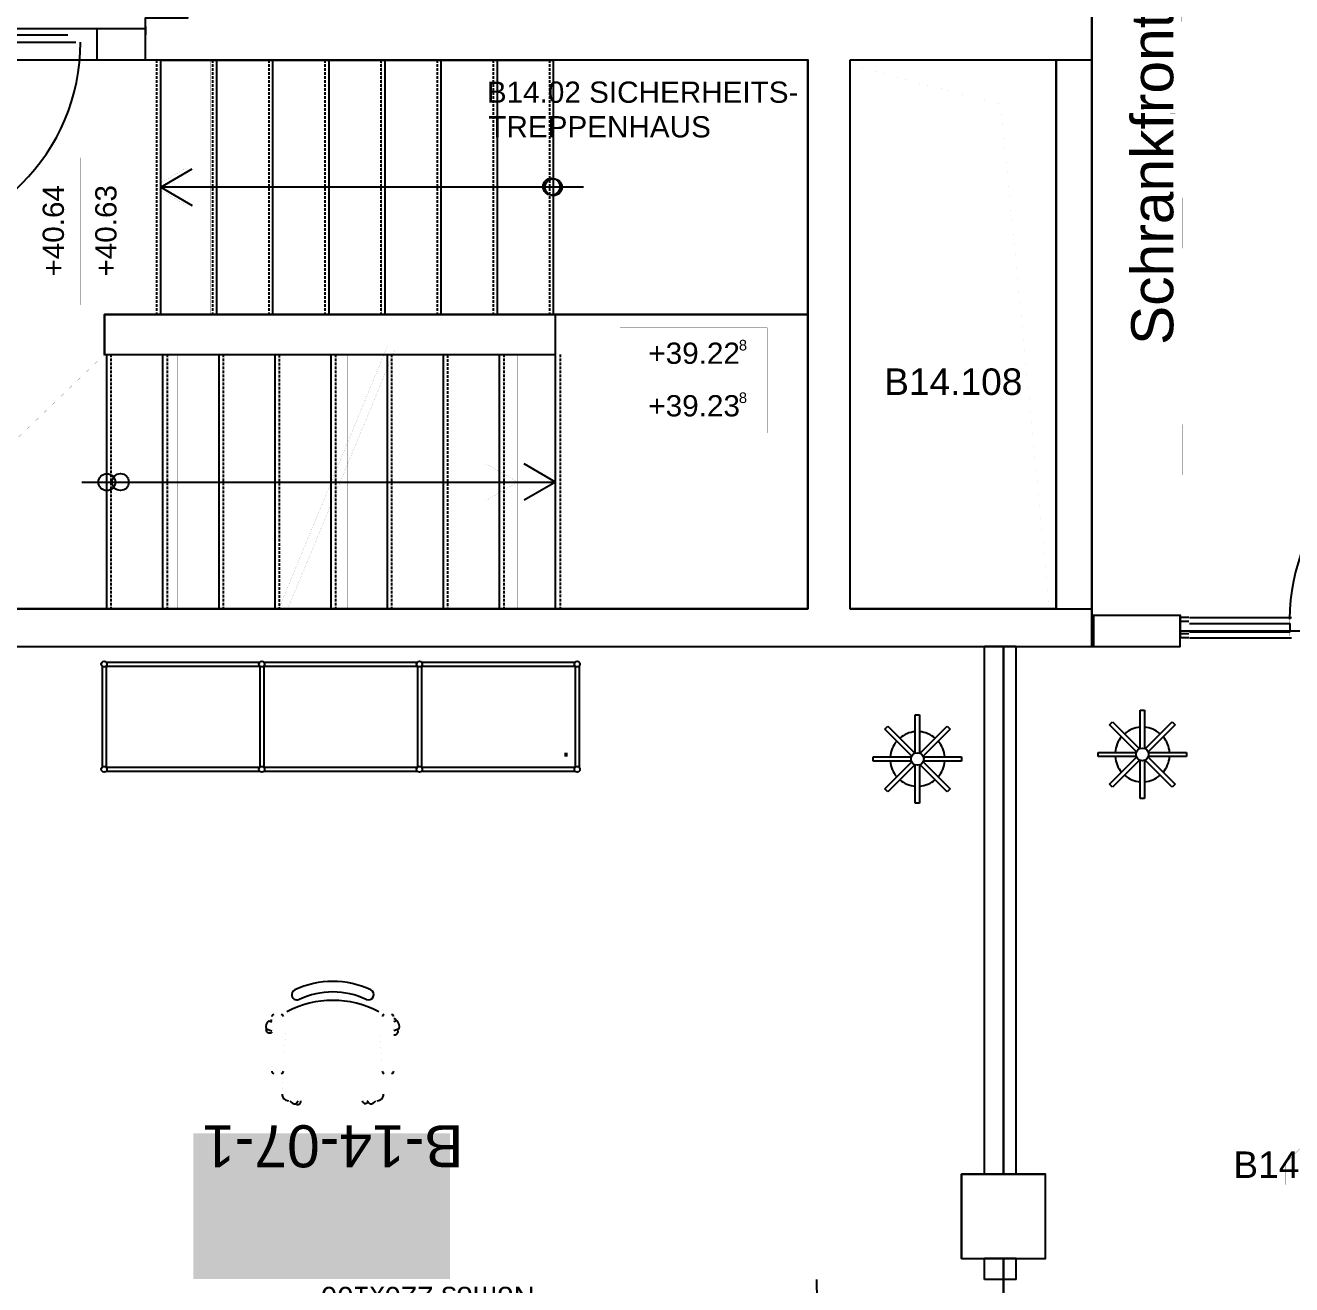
# Model space of a CAD drawing. Extents: x 7690 to 8871, y -6511 to -5312.
# Drawn here: x 8231.7 to 8468.8, y -6255.3 to -6019.4 of the extents above; entities that cross this region are included whole.
import ezdxf
from ezdxf.enums import TextEntityAlignment as Align

# ---------------------------------------------------------------- set-up
doc = ezdxf.new("R2010")
doc.units = 0
doc.header["$MEASUREMENT"] = 0
doc.linetypes.add('DASHES', pattern=[0.75, 0.5, -0.25])
doc.linetypes.add('DOT_DASH', pattern=[1, 0, -0.25, 0.5, -0.25])
doc.layers.get('0').update_dxf_attribs({"linetype": 'CONTINUOUS'})
for name, color, linetype in [('72US002D01_LINIEN-ZUBEHÖR', 7, 'CONTINUOUS'), ('A-ALLG-BESCHRIFTUNG_10', 7, 'CONTINUOUS'), ('A-NEU-ANSICHT', 7, 'CONTINUOUS'), ('A-NEU-AUSSPARUNG', 7, 'CONTINUOUS'), ('A-NEU-BÜROTRENNWAND-FEIN', 7, 'CONTINUOUS'), ('A-NEU-BÜROTRENNWAND-GROB', 7, 'CONTINUOUS'), ('A-NEU-GRUNDRISS', 7, 'CONTINUOUS'), ('A-NEU-WAND-BACKSTEIN', 7, 'CONTINUOUS'), ('A-NEU-WAND-BETON', 7, 'CONTINUOUS'), ('A-NEU-WAND-NICHT_TRAGEND', 7, 'CONTINUOUS'), ('A-NEU-WANDERDBEBEN', 7, 'CONTINUOUS'), ('BWZ121_GF-POLYGON', 7, 'CONTINUOUS'), ('BWZ122_NGF-POLYGON', 7, 'CONTINUOUS'), ('FM_OBJEKT_ARBEITSPLATZ', 7, 'CONTINUOUS'), ('FM_OBJEKT_GESCHOSS', 7, 'CONTINUOUS'), ('FM_OBJEKT_MOEBEL', 7, 'CONTINUOUS'), ('FM_OBJEKT_RAUM', 7, 'CONTINUOUS'), ('FM_OBJEKT_SICHERHEIT', 7, 'CONTINUOUS'), ('IKB_LAYER', 7, 'CONTINUOUS'), ('R0_MOBILIAR', 7, 'CONTINUOUS'), ('Z0_NEU', 7, 'CONTINUOUS'), ('Z1_POLYGONE_FLÄCHENNACHWEIS', 7, 'CONTINUOUS')]:
    doc.layers.add(name, color=color, linetype=linetype)
doc.styles.add('ARIAL', font='ARIAL')

# ---------------------------------------------------------------- blocks, each defined once
blk = doc.blocks.new('*D22')
at = {"layer": 'FM_OBJEKT_GESCHOSS', "color": 250, "linetype": 'Continuous', "const_width": 0.00174}
blk.add_lwpolyline([(8161.6821, -6162.5566), (8161.6821, -6493.2646), (8778.2168, -6493.2646), (8778.2168, -5660.9834), (8447.5059, -5660.9834), (8447.5059, -5330.3032), (7830.9731, -5330.2744), (7830.9746, -5767.6758), (7720.7378, -5767.6758), (7720.7378, -5751.9277), (7704.9897, -5751.9277), (7704.9897, -5767.6758), (7720.7378, -5767.6758), (7720.7378, -5767.6758), (7830.9746, -5767.6758), (7830.9746, -6162.5566), (8161.6821, -6162.5566), (8246.5254, -6081.0605), (8246.5254, -6073.5806), (8330.5762, -6073.5806), (8330.5762, -6081.0605), (8246.5254, -6081.0605)], close=True, dxfattribs=at)
blk = doc.blocks.new('*D23')
at = {"layer": 'A-NEU-ANSICHT', "color": 250, "linetype": 'Continuous', "const_width": 0.00174}
for points in [[(8447.4063, -5989.3955), (8448.3906, -5989.3955), (8448.3906, -6037.2295), (8447.4063, -6037.2295)], [(8445.9883, -6036.0205), (8446.9727, -6036.0205), (8446.9727, -6083.8564), (8445.9883, -6083.8564)], [(8447.4063, -6082.6318), (8448.3906, -6082.6318), (8448.3906, -6129.876), (8447.4063, -6129.876)]]:
    blk.add_lwpolyline(points, close=True, dxfattribs=at)
blk = doc.blocks.new('*D75')
at = {"layer": 'A-NEU-GRUNDRISS', "color": 250, "linetype": 'DASHES'}
for p, q in [((8256.2363, -6025.9404), (8256.2363, -6073.5771)), ((8266.7441, -6025.9404), (8266.7441, -6073.5771)), ((8277.25, -6025.9404), (8277.25, -6073.5771)), ((8287.7578, -6025.9404), (8287.7578, -6073.5771)), ((8298.2637, -6025.9404), (8298.2637, -6073.5771)), ((8308.7715, -6025.9404), (8308.7715, -6073.5771)), ((8319.2773, -6025.9404), (8319.2773, -6073.5771)), ((8329.7852, -6025.9404), (8329.7852, -6073.5771)), ((8247.7051, -6081.0635), (8247.7051, -6128.7002)), ((8258.2109, -6081.0635), (8258.2109, -6128.7002)), ((8268.7188, -6081.0635), (8268.7188, -6128.7002)), ((8279.2246, -6081.1338), (8279.2246, -6128.7725)), ((8289.7324, -6081.0635), (8289.7324, -6128.7002)), ((8300.2383, -6081.0635), (8300.2383, -6128.7002)), ((8310.7461, -6081.1807), (8310.7461, -6128.7002)), ((8321.2539, -6081.0635), (8321.2539, -6128.7002)), ((8331.7813, -6081.0576), (8331.7813, -6128.6963))]:
    blk.add_line(p, q, dxfattribs=at)
at = {"layer": 'A-NEU-GRUNDRISS', "color": 250, "linetype": 'Continuous'}
for p, q in [((8257.0254, -6025.9404), (8330.5723, -6025.9404)), ((8257.0254, -6073.5771), (8257.0254, -6025.9404)), ((8267.5313, -6073.5771), (8267.5313, -6025.9404)), ((8278.0391, -6073.5771), (8278.0391, -6025.9404)), ((8288.5449, -6073.5771), (8288.5449, -6025.9404)), ((8299.0527, -6073.5771), (8299.0527, -6025.9404)), ((8309.5586, -6073.5771), (8309.5586, -6025.9404)), ((8320.0664, -6073.5771), (8320.0664, -6025.9404)), ((8330.5723, -6073.5771), (8330.5723, -6025.9404)), ((8257.0254, -6049.7588), (8262.9297, -6046.3486)), ((8336.1855, -6049.7588), (8257.0254, -6049.7588)), ((8257.0254, -6049.7588), (8262.9297, -6053.167)), ((8246.5215, -6073.5771), (8330.9199, -6073.5771)), ((8246.5215, -6081.0576), (8246.5215, -6073.5771)), ((8330.9688, -6081.0576), (8330.9688, -6073.5771)), ((8246.5215, -6081.0576), (8330.9688, -6081.0576)), ((8246.918, -6128.7002), (8246.918, -6081.0635)), ((8257.4238, -6128.7002), (8257.4238, -6081.0635)), ((8267.9316, -6128.7002), (8267.9316, -6081.0635)), ((8278.4375, -6128.7725), (8278.4375, -6081.1338)), ((8288.9453, -6128.7002), (8288.9453, -6081.0635)), ((8299.4512, -6128.7002), (8299.4512, -6081.0635)), ((8309.959, -6128.7002), (8309.959, -6081.0576)), ((8320.4648, -6128.7002), (8320.4648, -6081.0635)), ((8330.9688, -6128.6963), (8330.9688, -6081.0576)), ((8330.9688, -6104.9756), (8325.0645, -6101.5654)), ((8242.2715, -6104.9756), (8330.9688, -6104.9756)), ((8330.9688, -6104.9756), (8325.0645, -6108.3838)), ((8247.4063, -6128.7002), (8330.9688, -6128.7002))]:
    blk.add_line(p, q, dxfattribs=at)
for centre in [(8330.5723, -6049.7588), (8246.918, -6104.9795)]:
    blk.add_circle(centre, 1.5748, dxfattribs=at)
blk = doc.blocks.new('*D82')
at = {"layer": 'A-NEU-AUSSPARUNG', "color": 250, "linetype": 'DASHES', "const_width": 0.00174}
blk.add_lwpolyline([(8386.0879, -6025.9404), (8424.6699, -6025.9404), (8424.6699, -6128.6963), (8386.0879, -6128.6963)], close=True, dxfattribs=at)
at = {"layer": 'A-NEU-AUSSPARUNG', "color": 250, "linetype": 'Continuous', "const_width": 0.00174}
blk.add_lwpolyline([(8423.4512, -6128.6963), (8423.4512, -6027.2783), (8387.6309, -6027.2783), (8414.2715, -6034.2471)], close=True, dxfattribs=at)
blk = doc.blocks.new('*D88')
at = {"layer": 'A-NEU-ANSICHT', "color": 250, "linetype": 'Continuous'}
blk.add_line((8245.1465, -6020.0337), (8245.1465, -6020.0337), dxfattribs=at)
at = {"layer": 'A-NEU-GRUNDRISS', "color": 250, "linetype": 'Continuous'}
for p, q in [((8204.5938, -6022.5986), (8204.5938, -6060)), ((8205.4844, -6022.5986), (8241.1035, -6022.5986)), ((8206.9551, -6021.2148), (8239.6328, -6021.2148))]:
    blk.add_line(p, q, dxfattribs=at)
at = {"layer": 'A-NEU-GRUNDRISS', "color": 250, "linetype": 'Continuous', "const_width": 0.00174}
for points in [[(8201.8379, -6020.0337), (8244.752, -6020.0337), (8244.752, -6022.5986), (8201.8379, -6022.5986)], [(8201.8379, -6020.0337), (8204.5938, -6020.0337), (8204.5938, -6022.5986), (8201.8379, -6022.5986)], [(8204.5938, -6020.0337), (8206.9551, -6020.0337), (8206.9551, -6022.5986), (8204.5938, -6022.5986)], [(8239.6328, -6020.0337), (8241.9941, -6020.0337), (8241.9941, -6022.5986), (8239.6328, -6022.5986)], [(8241.9941, -6020.0337), (8244.752, -6020.0337), (8244.752, -6022.5986), (8241.9941, -6022.5986)]]:
    blk.add_lwpolyline(points, close=True, dxfattribs=at)
at = {"layer": 'A-NEU-GRUNDRISS', "color": 250, "linetype": 'Continuous'}
blk.add_arc((8204.5938, -6022.5986), 37.4015, 270, 0, dxfattribs=at)
blk = doc.blocks.new('*D112')
at = {"layer": 'A-ALLG-BESCHRIFTUNG_10', "color": 250, "linetype": 'Continuous', "const_width": 0.0139}
for points in [[(8343.0156, -6076.0928), (8370.5742, -6076.0928), (8370.5742, -6085.9346), (8343.0156, -6085.9346)], [(8343.0156, -6085.9346), (8370.5742, -6085.9346), (8370.5742, -6095.7764), (8343.0156, -6095.7764)]]:
    blk.add_lwpolyline(points, close=True, dxfattribs=at)
at = {"layer": 'A-ALLG-BESCHRIFTUNG_10', "color": 250, "linetype": 'Continuous', "style": 'ARIAL'}
for s, height, p in [('+39.22', 3.9767, (8348.3242, -6082.8329)), ('8', 1.9885, (8365.2676, -6080.3322)), ('+39.23', 3.9767, (8348.3242, -6092.6747)), ('8', 1.9885, (8365.2676, -6090.1759))]:
    blk.add_text(s, height=height, dxfattribs=at).set_placement(p)
blk = doc.blocks.new('*D113')
at = {"layer": 'A-ALLG-BESCHRIFTUNG_10', "color": 250, "linetype": 'Continuous', "const_width": 0.0139}
for points in [[(8232.1504, -6044.2471), (8241.9922, -6044.2471), (8241.9922, -6071.8057), (8232.1504, -6071.8057)], [(8241.9922, -6044.2471), (8251.8359, -6044.2471), (8251.8359, -6071.8057), (8241.9922, -6071.8057)]]:
    blk.add_lwpolyline(points, close=True, dxfattribs=at)
at = {"layer": 'A-ALLG-BESCHRIFTUNG_10', "color": 250, "linetype": 'Continuous', "style": 'ARIAL'}
for s, p in [('+40.64', (8238.8905, -6066.4971)), ('+40.63', (8248.7343, -6066.4971))]:
    blk.add_text(s, height=3.9767, rotation=90, dxfattribs=at).set_placement(p)
blk = doc.blocks.new('*D118')
at = {"layer": 'A-NEU-BÜROTRENNWAND-FEIN', "color": 250, "linetype": 'Continuous'}
for p, q in [((8447.8984, -6133.3799), (8447.8984, -6134.167)), ((8449.5117, -6133.3799), (8447.8984, -6133.3799)), ((8449.5117, -6134.167), (8447.8984, -6134.167))]:
    blk.add_line(p, q, dxfattribs=at)
blk = doc.blocks.new('*D119')
at = {"layer": 'A-NEU-BÜROTRENNWAND-FEIN', "color": 250, "linetype": 'Continuous'}
for p, q in [((8447.8984, -6130.3096), (8447.8984, -6131.0967)), ((8449.5117, -6130.3096), (8447.8984, -6130.3096)), ((8449.5117, -6131.0967), (8447.8984, -6131.0967))]:
    blk.add_line(p, q, dxfattribs=at)
blk = doc.blocks.new('*D120')
at = {"layer": 'A-NEU-BÜROTRENNWAND-GROB', "color": 250, "linetype": 'Continuous'}
for p, q in [((8447.8984, -6131.0967), (8447.8984, -6133.3799)), ((8449.5117, -6131.0967), (8447.8984, -6131.0967)), ((8449.5117, -6133.3799), (8447.8984, -6133.3799))]:
    blk.add_line(p, q, dxfattribs=at)
blk = doc.blocks.new('*D123')
at = {"layer": 'A-NEU-GRUNDRISS', "color": 250, "linetype": 'Continuous', "const_width": 0.00174}
blk.add_lwpolyline([(8379.7891, -6254.2852), (8411.2852, -6254.2852)], dxfattribs=at)
at = {"layer": 'A-NEU-GRUNDRISS', "color": 250, "linetype": 'Continuous'}
blk.add_arc((8411.2852, -6254.2852), 31.496, 179.99998, 270, dxfattribs=at)
blk = doc.blocks.new('*D122')
at = {"layer": 'A-NEU-GRUNDRISS', "color": 250, "linetype": 'Continuous'}
for p, q in [((8411.2852, -6254.2852), (8411.2852, -6254.2861)), ((8411.2852, -6285.7813), (8411.2852, -6285.7822))]:
    blk.add_line(p, q, dxfattribs=at)
at = {"color": 0, "linetype": 'ByBlock'}
blk.add_blockref('*D123', (0, 0), dxfattribs=at)
blk = doc.blocks.new('*D128')
at = {"layer": 'BWZ122_NGF-POLYGON', "color": 6, "linetype": 'Continuous', "const_width": 0.0139}
blk.add_lwpolyline([(8178.6089, -6356.2534), (8178.6089, -6246.0176), (8179.7896, -6246.0176), (8179.7896, -6238.9312), (8191.6001, -6238.9312), (8191.6001, -6246.0176), (8179.7896, -6246.0176), (8178.6089, -6246.0176), (8178.6089, -6145.6226), (8174.2769, -6145.6226), (8174.2769, -6140.5059), (8177.8198, -6140.5059), (8177.8198, -6135.7817), (8414.8281, -6135.7817), (8414.8281, -6234.6001), (8406.9531, -6234.6001), (8406.9531, -6250.3481), (8414.8281, -6250.3481), (8414.8281, -6454.6787)], dxfattribs=at)
blk = doc.blocks.new('*D129')
at = {"layer": 'BWZ122_NGF-POLYGON', "color": 6, "linetype": 'Continuous', "const_width": 0.0139}
blk.add_lwpolyline([(8147.5142, -6021.3135), (8183.7261, -6021.3135), (8183.7261, -6020.0337), (8201.4434, -6020.0337), (8245.1465, -6020.0337), (8254.1973, -6020.0337), (8254.1973, -6018.0654), (8262.0723, -6018.0654), (8262.0723, -5805.4673), (8254.1973, -5805.4673), (8254.1973, -5798.873), (8165.7271, -5798.873)], close=True, dxfattribs=at)
blk = doc.blocks.new('*D136')
at = {"layer": 'BWZ122_NGF-POLYGON', "color": 6, "linetype": 'Continuous', "const_width": 0.0139}
blk.add_lwpolyline([(8431.3633, -5943.2622), (8431.3633, -6129.876), (8431.7559, -6129.876), (8431.7559, -6129.876), (8447.8984, -6129.876), (8447.8984, -6132.8286), (8526.6777, -6132.8286)], dxfattribs=at)
blk = doc.blocks.new('*D138')
at = {"layer": 'BWZ122_NGF-POLYGON', "color": 6, "linetype": 'Continuous', "const_width": 0.0139}
blk.add_lwpolyline([(8191.6001, -6025.9395), (8201.4434, -6025.9395), (8245.1445, -6025.9395), (8378.2129, -6025.9395), (8378.2129, -6073.5771), (8330.9688, -6073.5771), (8246.5215, -6073.5771), (8246.5215, -6081.0571), (8330.9688, -6081.0571), (8330.9199, -6073.5771), (8378.2129, -6073.5771), (8378.2129, -6128.6948), (8191.6021, -6128.6948), (8191.5981, -6025.9395)], close=True, dxfattribs=at)
blk = doc.blocks.new('*D146')
at = {"layer": 'BWZ122_NGF-POLYGON', "color": 6, "linetype": 'Continuous', "const_width": 0.0139}
blk.add_lwpolyline([(8386.0879, -6025.9395), (8424.6699, -6025.9395), (8424.6699, -6128.6948), (8386.0879, -6128.6948)], close=True, dxfattribs=at)
blk = doc.blocks.new('*D147')
at = {"layer": 'BWZ122_NGF-POLYGON', "color": 6, "linetype": 'Continuous', "const_width": 0.0139}
blk.add_lwpolyline([(8414.8281, -6135.7817), (8431.3633, -6135.7817), (8431.7559, -6135.7817), (8447.8984, -6135.7817), (8447.8984, -6132.8286), (8528.6074, -6132.8286), (8528.6074, -6234.6001), (8517.1895, -6234.6001), (8517.1895, -6250.3481), (8528.6074, -6250.3481), (8528.6074, -6454.6787), (8521.5195, -6454.6787), (8521.5195, -6466.4897), (8525.0645, -6466.4897), (8525.0645, -6476.3335), (8414.8281, -6476.3335), (8414.8281, -6466.4897), (8418.3711, -6466.4897), (8418.3711, -6454.6787), (8414.8281, -6454.6787), (8414.8281, -6250.3481), (8422.7012, -6250.3481), (8422.7012, -6234.6001), (8414.8281, -6234.6001)], close=True, dxfattribs=at)
blk = doc.blocks.new('*D183')
at = {"layer": 'Z0_NEU', "color": 1, "linetype": 'Continuous', "const_width": 0.0139}
for points in [[(8503.8105, -6095.2295), (8503.8105, -6130.6626)], [(8503.8105, -6130.6626), (8468.377, -6130.6626)]]:
    blk.add_lwpolyline(points, dxfattribs=at)
at = {"layer": 'Z0_NEU', "color": 1, "linetype": 'Continuous'}
blk.add_arc((8503.8105, -6130.6626), 35.4329, 90, 180, dxfattribs=at)
blk = doc.blocks.new('*D204')
at = {"layer": 'FM_OBJEKT_MOEBEL', "color": 250, "linetype": 'Continuous', "const_width": 0.00174}
blk.add_lwpolyline([(8332.541, -6222.7886), (8245.9258, -6222.7886), (8245.9258, -6262.1582), (8332.541, -6262.1582)], close=True, dxfattribs=at)
at = {"layer": 'FM_OBJEKT_MOEBEL', "color": 250, "linetype": 'Continuous', "style": 'ARIAL'}
blk.add_text('Nomos 220x100', height=3.936993, rotation=180, dxfattribs=at).set_placement((8327.0469, -6255.666))
blk = doc.blocks.new('*D206')
at = {"layer": 'FM_OBJEKT_MOEBEL', "color": 250, "linetype": 'Continuous', "const_width": 0.00174}
for points in [[(8277.8203, -6205.0728), (8277.8203, -6215.3091)], [(8279.5918, -6204.6792), (8278.2129, -6204.6792)], [(8279.9844, -6215.3091), (8279.9844, -6205.0728)], [(8278.2129, -6215.7026), (8279.5918, -6215.7026)]]:
    blk.add_lwpolyline(points, dxfattribs=at)
at = {"layer": 'FM_OBJEKT_MOEBEL', "color": 250, "linetype": 'Continuous'}
for centre, start, end in [((8278.2129, -6205.0728), 89.999954, 180.00005), ((8279.5918, -6205.0728), 0, 90.000031), ((8278.2129, -6215.3091), 179.99995, 270.00006), ((8279.5918, -6215.3091), 269.99995, 0)]:
    blk.add_arc(centre, 0.3937, start, end, dxfattribs=at)
blk = doc.blocks.new('*D207')
at = {"layer": 'FM_OBJEKT_MOEBEL', "color": 250, "linetype": 'Continuous', "const_width": 0.00174}
for points in [[(8298.4883, -6215.3091), (8298.4883, -6205.0728)], [(8298.8828, -6204.6792), (8300.2598, -6204.6792)], [(8300.6543, -6205.0728), (8300.6543, -6215.3091)], [(8300.2598, -6215.7026), (8298.8828, -6215.7026)]]:
    blk.add_lwpolyline(points, dxfattribs=at)
at = {"layer": 'FM_OBJEKT_MOEBEL', "color": 250, "linetype": 'Continuous'}
for centre, start, end in [((8298.8828, -6205.0728), 89.999954, 180.00005), ((8300.2598, -6205.0728), 0, 90.000031), ((8298.8828, -6215.3091), 179.99995, 270.00006), ((8300.2598, -6215.3091), 269.99995, 0)]:
    blk.add_arc(centre, 0.3937, start, end, dxfattribs=at)
blk = doc.blocks.new('*D208')
at = {"layer": 'FM_OBJEKT_MOEBEL', "color": 250, "linetype": 'Continuous', "const_width": 0.00174}
for points in [[(8279.7559, -6219.6396), (8280.6094, -6204.1602)], [(8297.8633, -6204.1602), (8298.7148, -6219.5742)], [(8297.5352, -6220.8208), (8280.9375, -6220.8208)]]:
    blk.add_lwpolyline(points, dxfattribs=at)
at = {"layer": 'FM_OBJEKT_MOEBEL', "color": 250, "linetype": 'Continuous'}
for centre, radius, start, end in [((8289.2363, -6220.5439), 18.5162, 62.23053, 117.76947), ((8280.9375, -6219.6396), 1.1811, 176.83842, 270), ((8297.5352, -6219.6396), 1.1811, 270.00001, 3.161576)]:
    blk.add_arc(centre, radius, start, end, dxfattribs=at)
blk = doc.blocks.new('*D205')
at = {"layer": 'FM_OBJEKT_MOEBEL', "color": 250, "linetype": 'Continuous'}
for p, q in [((8296.5273, -6203.5234), (8296.5273, -6203.5234)), ((8296.5273, -6203.5234), (8296.5273, -6203.5234)), ((8276.7383, -6207.5029), (8276.8125, -6207.375)), ((8276.791, -6207.3682), (8277.8203, -6207.7026)), ((8277.2773, -6205.8706), (8277.8203, -6206.0469)), ((8277.6113, -6205.979), (8277.8203, -6205.6147)), ((8301.1973, -6205.8706), (8300.6543, -6206.0469)), ((8301.6836, -6207.3682), (8300.6543, -6207.7026)), ((8301.1602, -6205.731), (8301.1758, -6205.8774)), ((8301.3496, -6207.4771), (8301.4141, -6208.0698)), ((8277.8203, -6207.9253), (8277.7637, -6208.0249)), ((8282.332, -6221.4282), (8282.7734, -6220.8208)), ((8282.4434, -6221.519), (8282.3457, -6221.4102)), ((8295.9355, -6221.144), (8295.3906, -6221.3887)), ((8296.1426, -6221.4282), (8295.7012, -6220.8208))]:
    blk.add_line(p, q, dxfattribs=at)
for centre, radius, start, end in [((8282.5449, -6200.9639), 0.9842, 115.1841, 295.18411), ((8289.2363, -6215.1973), 16.7126, 64.815727, 115.18427), ((8289.2363, -6215.1973), 14.7441, 64.801361, 115.18424), ((8295.9297, -6200.9639), 0.9842, 245.03242, 64.815895), ((8278.0488, -6206.9492), 1.3267, 125.59311, 198.40689), ((8277.3926, -6207.4839), 0.6552, 181.69261, 304.32489), ((8300.6426, -6206.1313), 0.6552, 37.692608, 88.872887), ((8300.4258, -6206.9492), 1.3267, 341.59311, 54.406898), ((8300.8145, -6207.873), 0.6303, 255.21815, 341.81531), ((8282.3223, -6220.1016), 1.3267, 212.81926, 270.40689), ((8282.6289, -6220.8906), 0.6552, 253.69261, 6.101919), ((8295.3926, -6220.7578), 0.6303, 185.69933, 269.81531), ((8296.1523, -6220.1016), 1.3267, 269.59311, 327.18079)]:
    blk.add_arc(centre, radius, start, end, dxfattribs=at)
at = {"color": 0, "linetype": 'ByBlock'}
for name in ['*D208', '*D206', '*D207']:
    blk.add_blockref(name, (0, 0), dxfattribs=at)
blk = doc.blocks.new('*D209')
at = {"layer": 'FM_OBJEKT_MOEBEL', "color": 250, "linetype": 'Continuous'}
for p, q in [((8246.7891, -6138.6934), (8275.5684, -6138.6934)), ((8276.3164, -6138.6934), (8305.0957, -6138.6934)), ((8305.8438, -6138.6934), (8334.623, -6138.6934)), ((8246.041, -6139.4414), (8246.041, -6158.3779)), ((8246.7891, -6139.4414), (8275.5684, -6139.4414)), ((8246.7891, -6139.4414), (8246.7891, -6158.3779)), ((8275.5684, -6139.4414), (8275.5684, -6158.3779)), ((8275.5684, -6139.4414), (8275.5684, -6158.3779)), ((8276.3164, -6139.4414), (8305.0957, -6139.4414)), ((8276.3164, -6139.4414), (8276.3164, -6158.3779)), ((8276.3164, -6139.4414), (8276.3164, -6158.3779)), ((8305.0957, -6139.4414), (8305.0957, -6158.3779)), ((8305.0957, -6139.4414), (8305.0957, -6158.3779)), ((8305.8438, -6139.4414), (8305.8438, -6158.3779)), ((8305.8438, -6139.4414), (8334.623, -6139.4414)), ((8305.8438, -6139.4414), (8305.8438, -6158.3779)), ((8334.623, -6139.4414), (8334.623, -6158.3779)), ((8335.3711, -6139.4414), (8335.3711, -6158.3779)), ((8246.7891, -6158.3779), (8275.5684, -6158.3779)), ((8246.7891, -6159.126), (8275.5684, -6159.126)), ((8276.3164, -6158.3779), (8305.0957, -6158.3779)), ((8276.3164, -6159.126), (8305.0957, -6159.126)), ((8305.8438, -6158.3779), (8334.623, -6158.3779)), ((8305.8438, -6159.126), (8334.623, -6159.126))]:
    blk.add_line(p, q, dxfattribs=at)
for centre in [(8246.4141, -6139.0674), (8275.9414, -6139.0674), (8275.9414, -6139.0674), (8305.4688, -6139.0674), (8305.4688, -6139.0674), (8334.9961, -6139.0674), (8246.4141, -6158.752), (8275.9414, -6158.752), (8275.9414, -6158.752), (8305.4688, -6158.752), (8305.4688, -6158.752), (8334.9961, -6158.752)]:
    blk.add_circle(centre, 0.5289, dxfattribs=at)
at = {"layer": 'FM_OBJEKT_MOEBEL', "color": 250, "linetype": 'Continuous', "style": 'ARIAL'}
blk.add_text('.', height=4.7244, dxfattribs=at).set_placement((8333.8203, -6156.3913), align=Align.RIGHT)
blk = doc.blocks.new('*D211')
at = {"layer": 'FM_OBJEKT_MOEBEL', "color": 250, "linetype": 'Continuous'}
for p, q in [((8392.584, -6151.2617), (8393.1406, -6150.7051)), ((8393.1406, -6150.7051), (8398.1992, -6155.7637)), ((8398.3145, -6155.7158), (8398.3145, -6148.562)), ((8398.3145, -6148.562), (8399.1035, -6148.562)), ((8399.1035, -6148.562), (8399.1035, -6155.7158)), ((8399.2188, -6155.7637), (8404.2773, -6150.7051)), ((8404.2773, -6150.7051), (8404.834, -6151.2617)), ((8397.6426, -6156.3203), (8392.584, -6151.2617)), ((8404.834, -6151.2617), (8399.7754, -6156.3203)), ((8390.4414, -6157.2231), (8390.4414, -6156.4355)), ((8390.4414, -6156.4355), (8397.5957, -6156.4355)), ((8397.5957, -6157.2231), (8390.4414, -6157.2231)), ((8392.584, -6162.3975), (8397.6426, -6157.3384)), ((8398.1992, -6157.8955), (8393.1406, -6162.9541)), ((8398.3145, -6165.0972), (8398.3145, -6157.9429)), ((8399.1035, -6157.9429), (8399.1035, -6165.0972)), ((8404.2773, -6162.9541), (8399.2188, -6157.8955)), ((8399.7754, -6157.3384), (8404.834, -6162.3975)), ((8399.8223, -6156.4355), (8406.9766, -6156.4355)), ((8406.9766, -6157.2231), (8399.8223, -6157.2231)), ((8406.9766, -6156.4355), (8406.9766, -6157.2231)), ((8393.1406, -6162.9541), (8392.584, -6162.3975)), ((8404.834, -6162.3975), (8404.2773, -6162.9541)), ((8399.1035, -6165.0972), (8398.3145, -6165.0972))]:
    blk.add_line(p, q, dxfattribs=at)
blk.add_circle((8398.709, -6156.8296), 1.1811, dxfattribs=at)
for start, end in [(94.411728, 130.58827), (49.411724, 85.588272), (139.41173, 175.58827), (4.411726, 40.588276), (184.41173, 220.58827), (319.41171, 355.58829), (229.41174, 265.58829), (274.41171, 310.58829)]:
    blk.add_arc((8398.709, -6156.8296), 5.1181, start, end, dxfattribs=at)
blk = doc.blocks.new('*D224')
at = {"layer": '72US002D01_LINIEN-ZUBEHÖR', "color": 250, "linetype": 'Continuous'}
for p, q in [((8440.4297, -6154.8643), (8440.4297, -6147.7104)), ((8440.4297, -6147.7104), (8441.2168, -6147.7104)), ((8441.2168, -6147.7104), (8441.2168, -6154.8643)), ((8434.6992, -6150.4102), (8435.2559, -6149.8535)), ((8439.7578, -6155.4692), (8434.6992, -6150.4102)), ((8435.2559, -6149.8535), (8440.3145, -6154.9121)), ((8441.332, -6154.9121), (8446.3906, -6149.8535)), ((8446.9473, -6150.4102), (8441.8887, -6155.4692)), ((8446.3906, -6149.8535), (8446.9473, -6150.4102)), ((8432.5547, -6156.3716), (8432.5547, -6155.5845)), ((8432.5547, -6155.5845), (8439.709, -6155.5845)), ((8439.709, -6156.3716), (8432.5547, -6156.3716)), ((8434.6992, -6161.5459), (8439.7578, -6156.4873)), ((8440.3145, -6157.0439), (8435.2559, -6162.1025)), ((8440.4297, -6164.2456), (8440.4297, -6157.0918)), ((8441.2168, -6157.0918), (8441.2168, -6164.2456)), ((8446.3906, -6162.1025), (8441.332, -6157.0439)), ((8441.8887, -6156.4873), (8446.9473, -6161.5459)), ((8441.9375, -6155.5845), (8449.0918, -6155.5845)), ((8449.0918, -6156.3716), (8441.9375, -6156.3716)), ((8449.0918, -6155.5845), (8449.0918, -6156.3716)), ((8435.2559, -6162.1025), (8434.6992, -6161.5459)), ((8446.9473, -6161.5459), (8446.3906, -6162.1025)), ((8441.2168, -6164.2456), (8440.4297, -6164.2456))]:
    blk.add_line(p, q, dxfattribs=at)
blk.add_circle((8440.8223, -6155.978), 1.1811, dxfattribs=at)
for start, end in [(139.41173, 175.58827), (94.411728, 130.58827), (49.411724, 85.588272), (4.411726, 40.588276), (184.41173, 220.58827), (319.41171, 355.58829), (229.41174, 265.58829), (274.41171, 310.58829)]:
    blk.add_arc((8440.8223, -6155.978), 5.1181, start, end, dxfattribs=at)
blk = doc.blocks.new('*D322')
at = {"layer": 'FM_OBJEKT_SICHERHEIT', "color": 92, "linetype": 'Continuous', "const_width": 0.0139}
blk.add_lwpolyline([(8471.2871, -6248.0679), (8471.2871, -6232.9307), (8467.6875, -6236.5435), (8467.6875, -6232.459), (8472.6875, -6227.4312), (8477.7695, -6232.5132), (8477.7695, -6236.584), (8474.1699, -6232.9849), (8474.1699, -6248.0679), (8471.2871, -6248.0679)], close=True, dxfattribs=at)
blk = doc.blocks.new('*D471')
at = {"layer": 'FM_OBJEKT_ARBEITSPLATZ', "color": 181, "linetype": 'Continuous'}
blk.add_solid([(8263.1211, -6226.9063), (8311.1719, -6226.9063), (8263.1211, -6254.2256), (8311.1719, -6254.2256)], dxfattribs=at)

msp = doc.modelspace()

# ---------------------------------------------------------------- linework, layer by layer
at = {"layer": 'A-NEU-ANSICHT', "color": 6, "linetype": 'Continuous', "const_width": 0.00174}
msp.add_lwpolyline([(8445.9883, -5803.499), (8448.3906, -5803.499), (8448.3906, -6129.876), (8445.9883, -6129.876)], close=True, dxfattribs=at)
at = {"layer": 'A-NEU-BÜROTRENNWAND-FEIN', "color": 6, "linetype": 'Continuous'}
for p, q in [((8449.6309, -6130.3091), (8468.7246, -6130.3091)), ((8449.6309, -6134.1675), (8468.7246, -6134.1675))]:
    msp.add_line(p, q, dxfattribs=at)
at = {"layer": 'A-NEU-BÜROTRENNWAND-GROB', "color": 6, "linetype": 'Continuous'}
for p, q in [((8449.6309, -6131.4507), (8468.5273, -6131.4507)), ((8468.5273, -6133.0259), (8468.5273, -6131.4507)), ((8449.6309, -6133.0259), (8468.5273, -6133.0259))]:
    msp.add_line(p, q, dxfattribs=at)
at = {"layer": 'A-NEU-BÜROTRENNWAND-GROB', "color": 6, "linetype": 'Continuous', "const_width": 0.00174}
for points in [[(8449.6309, -6133.3799), (8450.4375, -6133.3799), (8450.4375, -6133.2617), (8449.6309, -6133.2617), (8449.6309, -6131.2148), (8450.4375, -6131.2148), (8450.4375, -6131.0967), (8449.6309, -6131.0967), (8449.6309, -6130.3091), (8449.5117, -6130.3091), (8449.5117, -6131.0967), (8448.7051, -6131.0967), (8448.7051, -6131.2148), (8449.5117, -6131.2148), (8449.5117, -6133.2617), (8448.7051, -6133.2617), (8448.7051, -6133.3799), (8449.5117, -6133.3799), (8449.5117, -6134.1675), (8449.6309, -6134.1675)], [(8468.7246, -6133.3799), (8467.918, -6133.3799), (8467.918, -6133.2617), (8468.7246, -6133.2617), (8468.7246, -6131.2148), (8467.918, -6131.2148), (8467.918, -6131.0967), (8468.7246, -6131.0967), (8468.7246, -6130.3091), (8468.8438, -6130.3091), (8468.8438, -6131.0967), (8469.6504, -6131.0967), (8469.6504, -6131.2148), (8468.8438, -6131.2148), (8468.8438, -6133.2617), (8469.6504, -6133.2617), (8469.6504, -6133.3799), (8468.8438, -6133.3799), (8468.8438, -6134.1675), (8468.7246, -6134.1675)]]:
    msp.add_lwpolyline(points, close=True, dxfattribs=at)
at = {"layer": 'A-NEU-GRUNDRISS', "color": 6, "linetype": 'DOT_DASH', "const_width": 0.00174}
msp.add_lwpolyline([(8334.9199, -6047.7896), (8366.416, -6047.7896), (8366.416, -6106.8447), (8334.9199, -6106.8447)], close=True, dxfattribs=at)
at = {"layer": 'A-NEU-WAND-BACKSTEIN', "color": 6, "linetype": 'Continuous'}
for p, q in [((8424.6699, -6128.6948), (8424.6699, -6025.9395)), ((8431.3633, -6128.6948), (8431.3633, -6025.9395)), ((8431.7559, -6129.876), (8447.8984, -6129.876)), ((8431.7559, -6135.7817), (8431.7559, -6129.876)), ((8447.8984, -6135.7817), (8447.8984, -6129.876)), ((8431.7559, -6135.7817), (8447.8984, -6135.7817))]:
    msp.add_line(p, q, dxfattribs=at)
at = {"layer": 'A-NEU-WAND-BETON', "color": 6, "linetype": 'Continuous'}
for p, q in [((8245.1445, -6020.0337), (8254.1973, -6020.0337)), ((8245.1445, -6025.9395), (8245.1445, -6020.0337)), ((8254.1973, -6019.6401), (8254.1973, -6021.2148)), ((8254.1973, -6025.9395), (8254.1973, -6020.0337)), ((8245.1445, -6025.9395), (8254.1973, -6025.9395)), ((8293.5684, -6025.9395), (8344.75, -6025.9395)), ((8391.9922, -6025.9395), (8411.6777, -6025.9395)), ((8378.2129, -6109.0098), (8378.2129, -6045.6245)), ((8386.0879, -6109.0098), (8386.0879, -6045.6245)), ((8406.9531, -6234.6001), (8422.7012, -6234.6001)), ((8406.9531, -6250.3481), (8406.9531, -6234.6001)), ((8422.7012, -6250.3481), (8422.7012, -6234.6001)), ((8406.9531, -6250.3481), (8422.7012, -6250.3481))]:
    msp.add_line(p, q, dxfattribs=at)
at = {"layer": 'A-NEU-WAND-NICHT_TRAGEND', "color": 250, "linetype": 'Continuous'}
for p, q in [((8417.1895, -6135.7817), (8411.2852, -6135.7817)), ((8411.2852, -6234.6001), (8411.2852, -6135.7817)), ((8417.1895, -6234.6001), (8417.1895, -6135.7817)), ((8417.1895, -6234.6001), (8411.2852, -6234.6001)), ((8417.1895, -6250.3481), (8411.2852, -6250.3481)), ((8411.2852, -6254.2852), (8411.2852, -6250.3481)), ((8417.1895, -6254.2852), (8417.1895, -6250.3481)), ((8417.1895, -6254.2852), (8411.2852, -6254.2852))]:
    msp.add_line(p, q, dxfattribs=at)
at = {"layer": 'A-NEU-WANDERDBEBEN', "color": 250, "linetype": 'Continuous'}
for p, q in [((8431.3633, -6025.9395), (8431.3633, -5982.6323)), ((8344.75, -6025.9395), (8378.2129, -6025.9395)), ((8378.2129, -6045.6245), (8378.2129, -6025.9395)), ((8386.0879, -6045.6245), (8386.0879, -6025.9395)), ((8386.0879, -6025.9395), (8391.9922, -6025.9395)), ((8411.6777, -6025.9395), (8431.3633, -6025.9395)), ((8378.2129, -6128.6948), (8378.2129, -6109.0098)), ((8386.0879, -6128.6948), (8386.0879, -6109.0098)), ((8201.4414, -6128.6948), (8378.2129, -6128.6948)), ((8386.0879, -6128.6948), (8431.3633, -6128.6948)), ((8431.3633, -6135.7817), (8431.3633, -6128.6948)), ((8201.4414, -6135.7817), (8431.3633, -6135.7817))]:
    msp.add_line(p, q, dxfattribs=at)
at = {"layer": 'A-NEU-WANDERDBEBEN', "color": 250, "linetype": 'Continuous', "const_width": 0.00174}
msp.add_lwpolyline([(8293.5684, -6025.9395), (8254.1973, -6025.9395), (8254.1973, -6018.0654), (8262.0723, -6018.0654), (8262.0723, -6019.2466)], dxfattribs=at)
at = {"layer": 'BWZ121_GF-POLYGON', "color": 214, "linetype": 'Continuous', "const_width": 0.0139}
msp.add_lwpolyline([(8161.6782, -6162.5532), (8161.6782, -6493.2612), (8778.2129, -6493.2612), (8778.2129, -5660.98), (8447.502, -5660.98), (8447.502, -5330.2998), (7830.9697, -5330.2715), (7830.9712, -5767.6719), (7720.7344, -5767.6719), (7720.7344, -5751.9238), (7704.9868, -5751.9238), (7704.9868, -5767.6719), (7720.7344, -5767.6719), (7720.7344, -5767.6719), (7830.9712, -5767.6719), (7830.9712, -6162.5532), (8161.6782, -6162.5532), (8246.5215, -6081.0571), (8246.5215, -6073.5771), (8330.5723, -6073.5771), (8330.5723, -6081.0566), (8246.5215, -6081.0566)], close=True, dxfattribs=at)
at = {"layer": 'FM_OBJEKT_RAUM', "color": 6, "linetype": 'Continuous'}
for points in [[(8147.5142, -6021.3135), (8183.7261, -6021.3135), (8183.7261, -6020.0337), (8201.4434, -6020.0337), (8245.1465, -6020.0337), (8254.1973, -6020.0337), (8254.1973, -6018.0654), (8262.0723, -6018.0654), (8262.0723, -5805.4673), (8254.1973, -5805.4673), (8254.1973, -5798.873), (8165.7271, -5798.873)], [(8191.6001, -6025.9395), (8201.4434, -6025.9395), (8245.1445, -6025.9395), (8378.2129, -6025.9395), (8378.2129, -6073.5771), (8330.9688, -6073.5771), (8246.5215, -6073.5771), (8246.5215, -6081.0571), (8330.9688, -6081.0571), (8330.9199, -6073.5771), (8378.2129, -6073.5771), (8378.2129, -6128.6948), (8191.6021, -6128.6948), (8191.5981, -6025.9395)], [(8386.0879, -6025.9395), (8424.6699, -6025.9395), (8424.6699, -6128.6948), (8386.0879, -6128.6948)], [(8414.8281, -6135.7817), (8431.3633, -6135.7817), (8431.7559, -6135.7817), (8447.8984, -6135.7817), (8447.8984, -6132.8286), (8528.6074, -6132.8286), (8528.6074, -6234.6001), (8517.1895, -6234.6001), (8517.1895, -6250.3481), (8528.6074, -6250.3481), (8528.6074, -6454.6787), (8521.5195, -6454.6787), (8521.5195, -6466.4897), (8525.0645, -6466.4897), (8525.0645, -6476.3335), (8414.8281, -6476.3335), (8414.8281, -6466.4897), (8418.3711, -6466.4897), (8418.3711, -6454.6787), (8414.8281, -6454.6787), (8414.8281, -6250.3481), (8422.7012, -6250.3481), (8422.7012, -6234.6001), (8414.8281, -6234.6001)]]:
    msp.add_lwpolyline(points, close=True, dxfattribs=at)
for points in [[(8431.3633, -5943.2622), (8431.3633, -6129.876), (8431.7559, -6129.876), (8431.7559, -6129.876), (8447.8984, -6129.876), (8447.8984, -6132.8286), (8526.6777, -6132.8286)], [(8178.6089, -6356.2534), (8178.6089, -6246.0176), (8179.7896, -6246.0176), (8179.7896, -6238.9312), (8191.6001, -6238.9312), (8191.6001, -6246.0176), (8179.7896, -6246.0176), (8178.6089, -6246.0176), (8178.6089, -6145.6226), (8174.2769, -6145.6226), (8174.2769, -6140.5059), (8177.8198, -6140.5059), (8177.8198, -6135.7817), (8414.8281, -6135.7817), (8414.8281, -6234.6001), (8406.9531, -6234.6001), (8406.9531, -6250.3481), (8414.8281, -6250.3481), (8414.8281, -6454.6787)]]:
    msp.add_lwpolyline(points, dxfattribs=at)
at = {"layer": 'IKB_LAYER', "color": 250, "linetype": 'Continuous', "const_width": 0.0139}
for points in [[(8255.7734, -6073.5762), (8255.7734, -6025.9385)], [(8266.4023, -6073.5762), (8266.4023, -6025.9385)], [(8277.0313, -6073.5762), (8277.0313, -6025.9385)], [(8287.6621, -6073.5762), (8287.6621, -6025.9385)], [(8298.291, -6073.5762), (8298.291, -6025.9385)], [(8308.9219, -6073.5762), (8308.9219, -6025.9385)], [(8319.5508, -6073.5762), (8319.5508, -6025.9385)], [(8330.1816, -6073.5762), (8330.1816, -6025.9385)], [(8255.7734, -6049.6587), (8261.6777, -6046.2495)], [(8334.918, -6049.6587), (8255.7734, -6049.6587), (8261.6777, -6053.0679)], [(8279.3066, -6128.3003), (8299.4297, -6079.6401)], [(8249.4727, -6128.6938), (8249.4727, -6081.0566)], [(8260.1035, -6128.6938), (8260.1035, -6081.0566)], [(8270.7324, -6128.6938), (8270.7324, -6081.0566)], [(8300.8555, -6080.2295), (8280.8145, -6128.6938)], [(8281.3633, -6128.6938), (8281.3633, -6081.0566)], [(8291.9922, -6128.6938), (8291.9922, -6081.0566)], [(8302.623, -6128.6938), (8302.623, -6081.0566)], [(8313.252, -6128.6938), (8313.252, -6081.0566)], [(8323.8828, -6128.6938), (8323.8828, -6081.0566)], [(8290.623, -6104.9736), (8323.8828, -6104.9736), (8317.9785, -6101.5645)], [(8244.7383, -6104.9736), (8288.9531, -6104.9736)], [(8323.8828, -6104.9736), (8317.9785, -6108.3828)]]:
    msp.add_lwpolyline(points, dxfattribs=at)
msp.add_lwpolyline([(8247.5039, -6073.5762), (8247.5039, -6081.0566), (8332.1504, -6081.0566), (8332.1504, -6073.5762)], close=True, dxfattribs=at)
at = {"layer": 'IKB_LAYER', "color": 250, "linetype": 'Continuous'}
for centre in [(8330.1816, -6049.6587), (8249.4727, -6104.9736)]:
    msp.add_circle(centre, 1.5748, dxfattribs=at)
at = {"layer": 'Z0_NEU', "color": 1, "linetype": 'Continuous', "const_width": 0.0139}
for points in [[(8431.3633, -5801.5298), (8453.0156, -5801.5298), (8453.0156, -6131.8438), (8431.3633, -6131.8438)], [(8431.3633, -6135.7808), (8453.0156, -6135.7808), (8453.0156, -6128.6938), (8431.3633, -6128.6938)], [(8468.377, -6130.6626), (8453.0156, -6130.6626), (8453.0156, -6133.812), (8468.377, -6133.812)]]:
    msp.add_lwpolyline(points, close=True, dxfattribs=at)
for points in [[(8416.4023, -6234.5991), (8416.4023, -6135.7808), (8413.252, -6135.7808), (8413.252, -6234.5991), (8416.4023, -6234.5991)], [(8416.4023, -6256.2524), (8416.4023, -6250.3472), (8413.252, -6250.3472), (8413.252, -6256.2524), (8416.4023, -6256.2524)]]:
    msp.add_lwpolyline(points, dxfattribs=at)
at = {"layer": 'Z1_POLYGONE_FLÄCHENNACHWEIS', "color": 253, "linetype": 'Continuous', "const_width": 0.0139}
msp.add_lwpolyline([(8417.584, -5797.5928), (8447.8984, -5797.5928), (8448.3906, -6132.2373), (8525.0625, -6132.2373), (8525.0625, -6029.8755), (8517.1895, -6029.8755), (8517.1895, -6014.1274), (8525.0625, -6014.1274), (8525.0625, -5809.4038), (8517.1895, -5809.4038), (8517.1895, -5793.6558), (8525.0625, -5793.6558), (8525.0625, -5694.8374), (8417.584, -5694.8374), (8417.584, -5797.5928)], close=True, dxfattribs=at)
msp.add_lwpolyline([(8748.291, -6132.2373), (8748.291, -6132.2373), (8453.0156, -6132.2373), (8453.0156, -6135.7808), (8414.8262, -6135.7808), (8414.8262, -6234.5991), (8422.7012, -6234.5991), (8422.7012, -6250.3472), (8406.9531, -6250.3472), (8406.9531, -6234.5991), (8414.8262, -6234.5991), (8414.8262, -6135.7808), (8191.6001, -6135.7808), (8191.6001, -6454.6768), (8748.291, -6454.6768), (8748.291, -6132.2373)], dxfattribs=at)

# ---------------------------------------------------------------- block references
at = {"color": 0, "linetype": 'ByBlock'}
for name in ['*D22', '*D136', '*D129', '*D138', '*D146', '*D113', '*D112', '*D183', '*D147', '*D128', '*D209', '*D211', '*D205', '*D204', '*D471', '*D322']:
    msp.add_blockref(name, (0, 0), dxfattribs=at)
at = {"color": 6, "linetype": 'ByBlock'}
for name in ['*D23', '*D88', '*D75', '*D82', '*D119', '*D120', '*D118', '*D224', '*D122']:
    msp.add_blockref(name, (0, 0), dxfattribs=at)

# ---------------------------------------------------------------- texts
at = {"layer": 'A-ALLG-BESCHRIFTUNG_10', "color": 250, "linetype": 'Continuous', "style": 'ARIAL'}
for s, height, p in [('B14.02 SICHERHEITS-', 3.977014, (8318.0801, -6033.9529)), ('TREPPENHAUS', 3.977014, (8318.3574, -6040.4334)), ('B14.108', 4.97127, (8392.4902, -6088.6654)), ('B14.109', 4.97127, (8457.8613, -6235.2924))]:
    msp.add_text(s, height=height, dxfattribs=at).set_placement(p)
at = {"layer": 'R0_MOBILIAR', "color": 250, "linetype": 'Continuous', "style": 'ARIAL'}
msp.add_text('B-14-07-1', height=7.87399, rotation=180, dxfattribs=at).set_placement((8289.2373, -6225.4126), align=Align.CENTER)
at = {"layer": 'Z0_NEU', "color": 1, "linetype": 'Continuous', "style": 'ARIAL'}
msp.add_text('Schrankfront 6OH', height=7.873985, rotation=90, dxfattribs=at).set_placement((8446.6162, -6079.2988))

doc.saveas('drawing.dxf')
